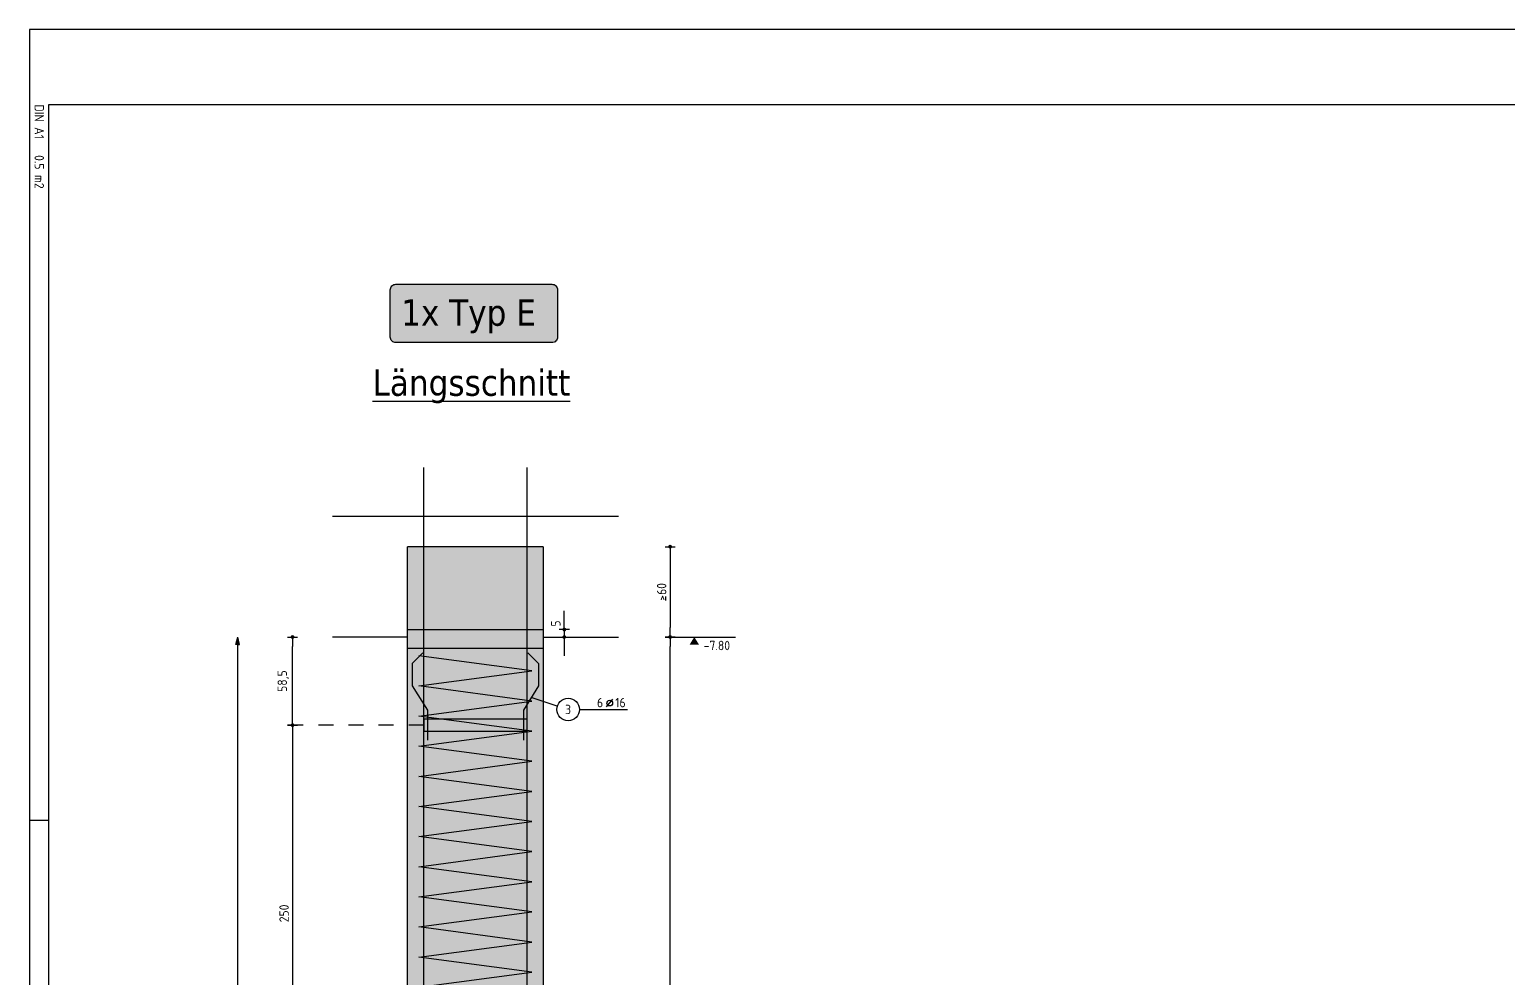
# Model space of a CAD drawing. Extents: x -26.8 to -7.2, y -28.6 to -7.4.
# Drawn here: x -26.82 to -17.01, y -13.84 to -7.55 of the extents above; entities that cross this region are included whole.
import ezdxf
from ezdxf.enums import TextEntityAlignment as Align

# ---------------------------------------------------------------- set-up
doc = ezdxf.new("R2010")
doc.units = 0
doc.header["$LTSCALE"] = 0.25
doc.linetypes.add('AUSGEZOGEN', pattern=[1000.01, 1000, 0.01])
doc.linetypes.add('DASHDOT2', pattern=[0.5, 0.25, -0.125, 0, -0.125])
for name, color, linetype in [('ACHSEN', 7, 'Continuous'), ('BETON', 7, 'Continuous'), ('grau_hell', 7, 'Continuous'), ('grau_mittel', 7, 'Continuous'), ('HILFE', 7, 'Continuous'), ('koten', 7, 'Continuous'), ('MASSE', 7, 'Continuous'), ('OBJEKT', 7, 'Continuous'), ('RAHMEN', 7, 'Continuous'), ('RND', 7, 'Continuous'), ('STAHL', 7, 'Continuous'), ('TEXT', 7, 'Continuous')]:
    doc.layers.add(name, color=color, linetype=linetype)
doc.layers.add('NOPLOT', color=7, linetype='Continuous', plot=False)
doc.styles.add('helv', font='tahoma.ttf')
doc.styles.add('txt', font='isocp.shx')
doc.linetypes.add('ZICKZACK', pattern='A,0.0001,-0.2,[131,ltypeshp.shx,S=0.2,R=0,X=-0.2,Y=0],-0.4,[131,ltypeshp.shx,S=0.2,R=180,X=0.2,Y=0],-0.2', length=0.8001)
doc.dimstyles.new('DOT_I', dxfattribs={"dimscale": 0.25, "dimtxt": 0.25, "dimasz": 0.25, "dimexe": 0.1, "dimexo": 0.3, "dimgap": 0.1, "dimtad": 1, "dimdec": 3, "dimzin": 3, "dimtxsty": 'txt', "dimblk": 'DOT', "dimblk1": 'DOT', "dimblk2": 'DOT', "dimsah": 1, "dimcen": 0.1, "dimse1": 1, "dimse2": 1, "dimazin": 0, "dimtfac": 1, "dimtdec": 4, "dimtix": 1, "dimtmove": 2, "dimatfit": 3, "dimfxl": 0, "dimtvp": 1, "dimtolj": 1, "dimtzin": 0, "dimarcsym": 0})

# ---------------------------------------------------------------- blocks, each defined once
blk = doc.blocks.new('DINA1')
at = {"layer": 'RAHMEN'}
for p, q in [((0, 59.4), (0, 0)), ((0, 0), (84.1, 0))]:
    blk.add_line(p, q, dxfattribs=at)
at = {"layer": 'RAHMEN', "color": 5}
for p, q in [((2, 58.9), (2, 0.5)), ((2, 0.5), (83.6, 0.5))]:
    blk.add_line(p, q, dxfattribs=at)
at = {"layer": 'RAHMEN', "color": 7}
blk.add_line((21, 0), (21, 0.5), dxfattribs=at)
at = {"layer": 'RAHMEN', "color": 7, "style": 'txt'}
blk.add_text('DIN A1   0.5 m2', height=0.25, dxfattribs=at).set_placement((1.989, 0.133))
blk = doc.blocks.new('DOT')
at = {"layer": 'MASSE', "color": 7, "linetype": 'Continuous'}
for p, q in [((0, 0), (-1, 0)), ((0, 0.54), (0, -0.54))]:
    blk.add_line(p, q, dxfattribs=at)
at = {"layer": 'MASSE', "color": 7, "linetype": 'Continuous', "const_width": 0.2}
blk.add_lwpolyline([(-0.1, 0, 1), (0.1, 0, 1)], format="xyb", close=True, dxfattribs=at)
blk = doc.blocks.new('*D25')
at = {"layer": 'Defpoints', "color": 0, "linetype": 'AUSGEZOGEN', "transparency": 16777216}
for p in [(-22.5676, -11.5828), (-22.5676, -11.5828), (-22.5676, -23.7828)]:
    blk.add_point(p, dxfattribs=at)
at = {"layer": 'MASSE', "color": 0, "linetype": 'AUSGEZOGEN', "lineweight": -2, "transparency": 16777216}
blk.add_line((-22.5676, -23.7203), (-22.5676, -11.6453), dxfattribs=at)
at = {"layer": 'MASSE', "color": 0, "linetype": 'AUSGEZOGEN', "lineweight": -2, "transparency": 16777216, "xscale": 0.0625, "yscale": 0.0625, "zscale": 0.0625}
for p, rotation in [((-22.5676, -11.5828), 90), ((-22.5676, -23.7828), 270)]:
    blk.add_blockref('DOT', p, dxfattribs=dict(at, rotation=rotation))
at = {"layer": 'MASSE', "color": 0, "linetype": 'AUSGEZOGEN', "transparency": 16777216, "insert": (-22.6239, -17.6828), "char_height": 0.0625, "attachment_point": 5, "rotation": 90, "style": 'txt'}
blk.add_mtext('\\A1;1220', dxfattribs=at)
blk = doc.blocks.new('*D20')
at = {"layer": 'Defpoints', "color": 0, "linetype": 'AUSGEZOGEN', "ltscale": 0.1, "transparency": 16777216}
for p in [(-23.2701, -11.5328), (-23.2701, -11.5828), (-23.2701, -11.5828)]:
    blk.add_point(p, dxfattribs=at)
at = {"layer": 'MASSE', "color": 0, "linetype": 'AUSGEZOGEN', "lineweight": -2, "ltscale": 0.1, "transparency": 16777216}
for p, q in [((-23.2701, -11.4703), (-23.2701, -11.4078)), ((-23.2701, -11.5328), (-23.2701, -11.5828)), ((-23.2701, -11.6453), (-23.2701, -11.7078))]:
    blk.add_line(p, q, dxfattribs=at)
at = {"layer": 'MASSE', "color": 0, "linetype": 'AUSGEZOGEN', "lineweight": -2, "ltscale": 0.1, "transparency": 16777216, "xscale": 0.0625, "yscale": 0.0625, "zscale": 0.0625}
for p, rotation in [((-23.2701, -11.5328), 270), ((-23.2701, -11.5828), 90)]:
    blk.add_blockref('DOT', p, dxfattribs=dict(at, rotation=rotation))
at = {"layer": 'MASSE', "color": 0, "linetype": 'AUSGEZOGEN', "ltscale": 0.1, "transparency": 16777216, "insert": (-23.3263, -11.493), "char_height": 0.0625, "attachment_point": 5, "rotation": 90, "style": 'txt'}
blk.add_mtext('\\A1;5', dxfattribs=at)
blk = doc.blocks.new('OKRD_U')
at = {"color": 0, "linetype": 'ByBlock'}
blk.add_solid([(-0.125, -0.202), (0.125, -0.202), (0, 0)], dxfattribs=at)
at = {"color": 0, "linetype": 'ByBlock', "style": 'txt'}
blk.add_attdef('OKRD', (0.25, -0.35), '', height=0.25, dxfattribs=at)
blk = doc.blocks.new('*D24')
at = {"layer": 'Defpoints', "color": 0, "linetype": 'AUSGEZOGEN', "transparency": 16777216}
for p in [(-22.5676, -10.9828), (-22.5676, -11.5828), (-22.5676, -11.5828)]:
    blk.add_point(p, dxfattribs=at)
at = {"layer": 'MASSE', "color": 0, "linetype": 'AUSGEZOGEN', "lineweight": -2, "transparency": 16777216}
blk.add_line((-22.5676, -11.0453), (-22.5676, -11.5203), dxfattribs=at)
at = {"layer": 'MASSE', "color": 0, "linetype": 'AUSGEZOGEN', "lineweight": -2, "transparency": 16777216, "xscale": 0.0625, "yscale": 0.0625, "zscale": 0.0625}
for p, rotation in [((-22.5676, -10.9828), 90), ((-22.5676, -11.5828), 270)]:
    blk.add_blockref('DOT', p, dxfattribs=dict(at, rotation=rotation))
at = {"layer": 'MASSE', "color": 0, "linetype": 'AUSGEZOGEN', "transparency": 16777216, "insert": (-22.6239, -11.2828), "char_height": 0.0625, "attachment_point": 5, "rotation": 90, "style": 'txt'}
blk.add_mtext('\\A1;>60', dxfattribs=at)
blk = doc.blocks.new('RND_LEI')
at = {"layer": 'RND', "color": 7, "linetype": 'Continuous'}
blk.add_line((1.022, 0.066), (1.19, 0.27), dxfattribs=at)
for centre, radius in [((0, 0), 0.3), ((1.106, 0.168), 0.075)]:
    blk.add_circle(centre, radius, dxfattribs=at)
at = {"layer": 'RND', "color": 7, "linetype": 'Continuous', "style": 'txt'}
blk.add_attdef('POSL', text='', height=0.25, dxfattribs=at).set_placement((0, 0), align=Align.MIDDLE)
blk.add_attdef('ANZ', text='', height=0.25, dxfattribs=at).set_placement((0.931, 0.057), align=Align.RIGHT)
for tag, p in [('DUM', (1.253, 0.057)), ('ABSTD', (1.674, 0.057)), ('POSTXT', (0.374, -0.327))]:
    blk.add_attdef(tag, p, '', height=0.25, dxfattribs=at)
blk = doc.blocks.new('*D32')
at = {"layer": 'Defpoints', "color": 0, "linetype": 'AUSGEZOGEN', "transparency": 16777216}
for p in [(-25.0743, -12.1678), (-25.0743, -14.6678), (-25.0743, -14.6678)]:
    blk.add_point(p, dxfattribs=at)
at = {"layer": 'MASSE', "color": 0, "linetype": 'AUSGEZOGEN', "lineweight": -2, "transparency": 16777216}
blk.add_line((-25.0743, -12.2303), (-25.0743, -14.6053), dxfattribs=at)
at = {"layer": 'MASSE', "color": 0, "linetype": 'AUSGEZOGEN', "lineweight": -2, "transparency": 16777216, "xscale": 0.0625, "yscale": 0.0625, "zscale": 0.0625}
for p, rotation in [((-25.0743, -12.1678), 90), ((-25.0743, -14.6678), 270)]:
    blk.add_blockref('DOT', p, dxfattribs=dict(at, rotation=rotation))
at = {"layer": 'MASSE', "color": 0, "linetype": 'AUSGEZOGEN', "transparency": 16777216, "insert": (-25.1306, -13.4178), "char_height": 0.0625, "attachment_point": 5, "rotation": 90, "style": 'txt'}
blk.add_mtext('\\A1;250', dxfattribs=at)
blk = doc.blocks.new('*D33')
at = {"layer": 'Defpoints', "color": 0, "linetype": 'AUSGEZOGEN', "transparency": 16777216}
for p in [(-25.0743, -11.5828), (-25.0743, -11.5828), (-25.0743, -12.1678)]:
    blk.add_point(p, dxfattribs=at)
at = {"layer": 'MASSE', "color": 0, "linetype": 'AUSGEZOGEN', "lineweight": -2, "transparency": 16777216}
blk.add_line((-25.0743, -12.1053), (-25.0743, -11.6453), dxfattribs=at)
at = {"layer": 'MASSE', "color": 0, "linetype": 'AUSGEZOGEN', "lineweight": -2, "transparency": 16777216, "xscale": 0.0625, "yscale": 0.0625, "zscale": 0.0625}
for p, rotation in [((-25.0743, -11.5828), 90), ((-25.0743, -12.1678), 270)]:
    blk.add_blockref('DOT', p, dxfattribs=dict(at, rotation=rotation))
at = {"layer": 'MASSE', "color": 0, "linetype": 'AUSGEZOGEN', "transparency": 16777216, "insert": (-25.1352, -11.8753), "char_height": 0.0625, "attachment_point": 5, "rotation": 90, "style": 'txt'}
blk.add_mtext('\\A1;58,5', dxfattribs=at)
blk = doc.blocks.new('Pfeillinie')
at = {"layer": 'TEXT', "linetype": 'Continuous'}
blk.add_hatch(color=7, dxfattribs=at).paths.add_polyline_path([(0, 0), (-0.8, 0.2), (-0.8, 0), (-0.8, -0.2)])
at = {"layer": 'TEXT', "color": 7, "linetype": 'Continuous'}
for p, q in [((-0.8, 0), (-0.8, 0.2)), ((-0.8, 0.2), (0, 0)), ((-0.8, 0), (-0.8, -0.2)), ((-0.8, -0.2), (0, 0))]:
    blk.add_line(p, q, dxfattribs=at)

msp = doc.modelspace()

# ---------------------------------------------------------------- hatches: boundary and pattern name
at = {"layer": 'grau_hell'}
msp.add_hatch(color=9, dxfattribs=at).paths.add_polyline_path([(-23.3525, -9.6281, 0.414214), (-23.315, -9.5906), (-23.315, -9.2777, 0.414214), (-23.3525, -9.2402), (-24.3877, -9.2402, 0.414214), (-24.4252, -9.2777), (-24.4252, -9.5906, 0.414214), (-24.3877, -9.6281)])
at = {"layer": 'grau_mittel'}
h = msp.add_hatch(color=61, dxfattribs=at)
h.paths.add_polyline_path([(-24.3101, -11.5328), (-23.4101, -11.5328), (-23.4101, -10.9828), (-24.3101, -10.9828)])
h.paths.add_polyline_path([(-24.3101, -23.7828), (-23.4101, -23.7828), (-23.4101, -11.5328), (-24.3101, -11.5328)])

# ---------------------------------------------------------------- linework, layer by layer
at = {"layer": 'ACHSEN', "color": 102, "linetype": 'DASHDOT2'}
msp.add_line((-24.2031, -12.1678), (-25.0743, -12.1678), dxfattribs=at)
at = {"layer": 'BETON', "color": 6, "linetype": 'AUSGEZOGEN'}
for p, q in [((-24.3101, -23.7828), (-24.3101, -10.9828)), ((-23.4101, -10.9828), (-24.3101, -10.9828)), ((-23.4101, -10.9828), (-23.4101, -23.7828))]:
    msp.add_line(p, q, dxfattribs=at)
at = {"layer": 'HILFE', "color": 102, "linetype": 'AUSGEZOGEN'}
msp.add_line((-22.5676, -11.5828), (-22.1341, -11.5828), dxfattribs=at)
at = {"layer": 'MASSE', "color": 7, "linetype": 'AUSGEZOGEN'}
msp.add_line((-22.5979, -11.3132), (-22.5979, -11.3401), dxfattribs=at)
at = {"layer": 'NOPLOT', "color": 191, "linetype": 'Continuous'}
msp.add_line((-24.3101, -11.6578), (-23.4101, -11.6578), dxfattribs=at)
at = {"layer": 'OBJEKT', "color": 7, "linetype": 'AUSGEZOGEN'}
for p, q in [((-22.9101, -10.7828), (-24.8101, -10.7828)), ((-24.3101, -11.5828), (-24.8101, -11.5828)), ((-23.4101, -11.5828), (-22.9101, -11.5828))]:
    msp.add_line(p, q, dxfattribs=at)
at = {"layer": 'OBJEKT', "color": 7, "linetype": 'ZICKZACK', "ltscale": 0.1}
msp.add_line((-24.3101, -11.5328), (-23.4101, -11.5328), dxfattribs=at)
at = {"layer": 'OBJEKT', "color": 1, "linetype": 'AUSGEZOGEN'}
msp.add_lwpolyline([(-24.3877, -9.2402), (-23.3525, -9.2402, -0.414214), (-23.315, -9.2777), (-23.315, -9.5906, -0.414214), (-23.3525, -9.6281), (-24.3877, -9.6281, -0.414214), (-24.4252, -9.5906), (-24.4252, -9.2777, -0.414214)], format="xyb", close=True, dxfattribs=at)
at = {"layer": 'RND', "color": 102, "linetype": 'AUSGEZOGEN'}
msp.add_line((-23.3164, -12.0411), (-23.4895, -11.9852), dxfattribs=at)
at = {"layer": 'RND', "color": 7, "linetype": 'AUSGEZOGEN'}
msp.add_line((-23.1699, -12.0636), (-22.8499, -12.0636), dxfattribs=at)
at = {"layer": 'RND', "color": 1, "linetype": 'AUSGEZOGEN'}
for points in [[(-24.2031, -23.7078), (-24.2031, -10.4578)], [(-23.5171, -23.7078), (-23.5171, -10.4578)], [(-24.2083, -11.6871), (-24.2791, -11.7578), (-24.2791, -11.9078), (-24.1791, -12.0678), (-24.1791, -12.2678)], [(-24.2351, -13.9078), (-23.4851, -13.8078), (-24.2351, -13.7078), (-23.4851, -13.6078), (-24.2351, -13.5078), (-23.4851, -13.4078), (-24.2351, -13.3078), (-23.4851, -13.2078), (-24.2351, -13.1078), (-23.4851, -13.0078), (-24.2351, -12.9078), (-23.4851, -12.8078), (-24.2351, -12.7078), (-23.4851, -12.6078), (-24.2351, -12.5078), (-23.4851, -12.4078), (-24.2351, -12.3078), (-23.4851, -12.2078), (-24.2351, -12.1078), (-23.4851, -12.0078), (-24.2351, -11.9078), (-23.4851, -11.8078), (-24.2351, -11.7078)], [(-23.5118, -11.6871), (-23.4411, -11.7578), (-23.4411, -11.9078), (-23.5411, -12.0678), (-23.5411, -12.2678)]]:
    msp.add_lwpolyline(points, dxfattribs=at)
at = {"layer": 'RND', "color": 102, "linetype": 'AUSGEZOGEN'}
msp.add_lwpolyline([(-25.4382, -23.7828), (-25.4382, -11.5828)], dxfattribs=at)
at = {"layer": 'STAHL', "color": 102, "linetype": 'AUSGEZOGEN'}
msp.add_lwpolyline([(-24.2031, -12.2078), (-23.5171, -12.2078), (-23.5171, -12.1278), (-24.2031, -12.1278)], close=True, dxfattribs=at)

# ---------------------------------------------------------------- block references
at = {"layer": 'koten', "color": 7, "linetype": 'AUSGEZOGEN', "ltscale": 0.1, "xscale": 0.25, "yscale": 0.25, "zscale": 0.25}
msp.add_blockref('OKRD_U', (-22.407, -11.5828), dxfattribs=at).add_auto_attribs({'OKRD': '-7.80'})
at = {"layer": 'RAHMEN', "xscale": 0.25, "yscale": 0.25, "zscale": 0.25, "rotation": 270}
msp.add_blockref('DINA1', (-26.8204, -7.5491), dxfattribs=at)
at = {"layer": 'RND', "color": 102, "linetype": 'AUSGEZOGEN', "xscale": 0.0625, "yscale": 0.0625, "zscale": 0.0625, "rotation": 90}
msp.add_blockref('Pfeillinie', (-25.4382, -11.5828), dxfattribs=at)
at = {"layer": 'RND', "color": 7, "linetype": 'AUSGEZOGEN', "xscale": 0.25, "yscale": 0.25, "zscale": 0.25}
msp.add_blockref('RND_LEI', (-23.2449, -12.0636), dxfattribs=at).add_auto_attribs({'POSL': '3', 'DUM': '16', 'ANZ': '6'})

# ---------------------------------------------------------------- texts
at = {"layer": 'TEXT', "color": 5, "linetype": 'AUSGEZOGEN', "style": 'helv'}
for s, p in [('1x Typ E', (-24.3532, -9.5158)), ('%%ULängsschnitt', (-24.5431, -9.9811))]:
    msp.add_text(s, height=0.175, dxfattribs=at).set_placement(p)

# ---------------------------------------------------------------- dimensions: what is measured, and where the dimension line sits
at = {"layer": 'MASSE', "color": 7, "linetype": 'AUSGEZOGEN'}
dim = msp.add_linear_dim(base=(-22.5676, -11.5828), p1=(-22.5676, -10.9828), p2=(-22.5676, -11.5828), angle=90, text='><>', dimstyle='DOT_I', override={"dimdec": 0, "dimlfac": 100}, dxfattribs=at)
dim.commit()
dim.dimension.update_dxf_attribs({"geometry": '*D24', "text_midpoint": (-22.6239, -11.2828)})
at = {"layer": 'MASSE', "color": 7, "linetype": 'AUSGEZOGEN', "ltscale": 0.1}
dim = msp.add_linear_dim(base=(-23.2701, -11.5828), p1=(-23.2701, -11.5328), p2=(-23.2701, -11.5828), angle=90, dimstyle='DOT_I', override={"dimdec": 0, "dimlfac": 100}, dxfattribs=at)
dim.commit()
dim.dimension.update_dxf_attribs({"geometry": '*D20', "text_midpoint": (-23.3263, -11.493), "dimtype": 160})
at = {"layer": 'MASSE', "color": 7, "linetype": 'AUSGEZOGEN'}
for base, p1, p2, override, picture, middle in [((-25.0743, -11.5828), (-25.0743, -12.1678), (-25.0743, -11.5828), {"dimdec": 1, "dimlfac": 100}, '*D33', (-25.1352, -11.8753)), ((-22.5676, -11.5828), (-22.5676, -23.7828), (-22.5676, -11.5828), {"dimscale": 0.25, "dimdec": 0, "dimlfac": 100}, '*D25', (-22.6239, -17.6828)), ((-25.0743, -14.6678), (-25.0743, -12.1678), (-25.0743, -14.6678), {"dimdec": 0, "dimlfac": 100}, '*D32', (-25.1306, -13.4178))]:
    dim = msp.add_linear_dim(base=base, p1=p1, p2=p2, angle=90, dimstyle='DOT_I', override=override, dxfattribs=at)
    dim.commit()
    dim.dimension.update_dxf_attribs({"geometry": picture, "text_midpoint": middle})

doc.saveas('drawing.dxf')
